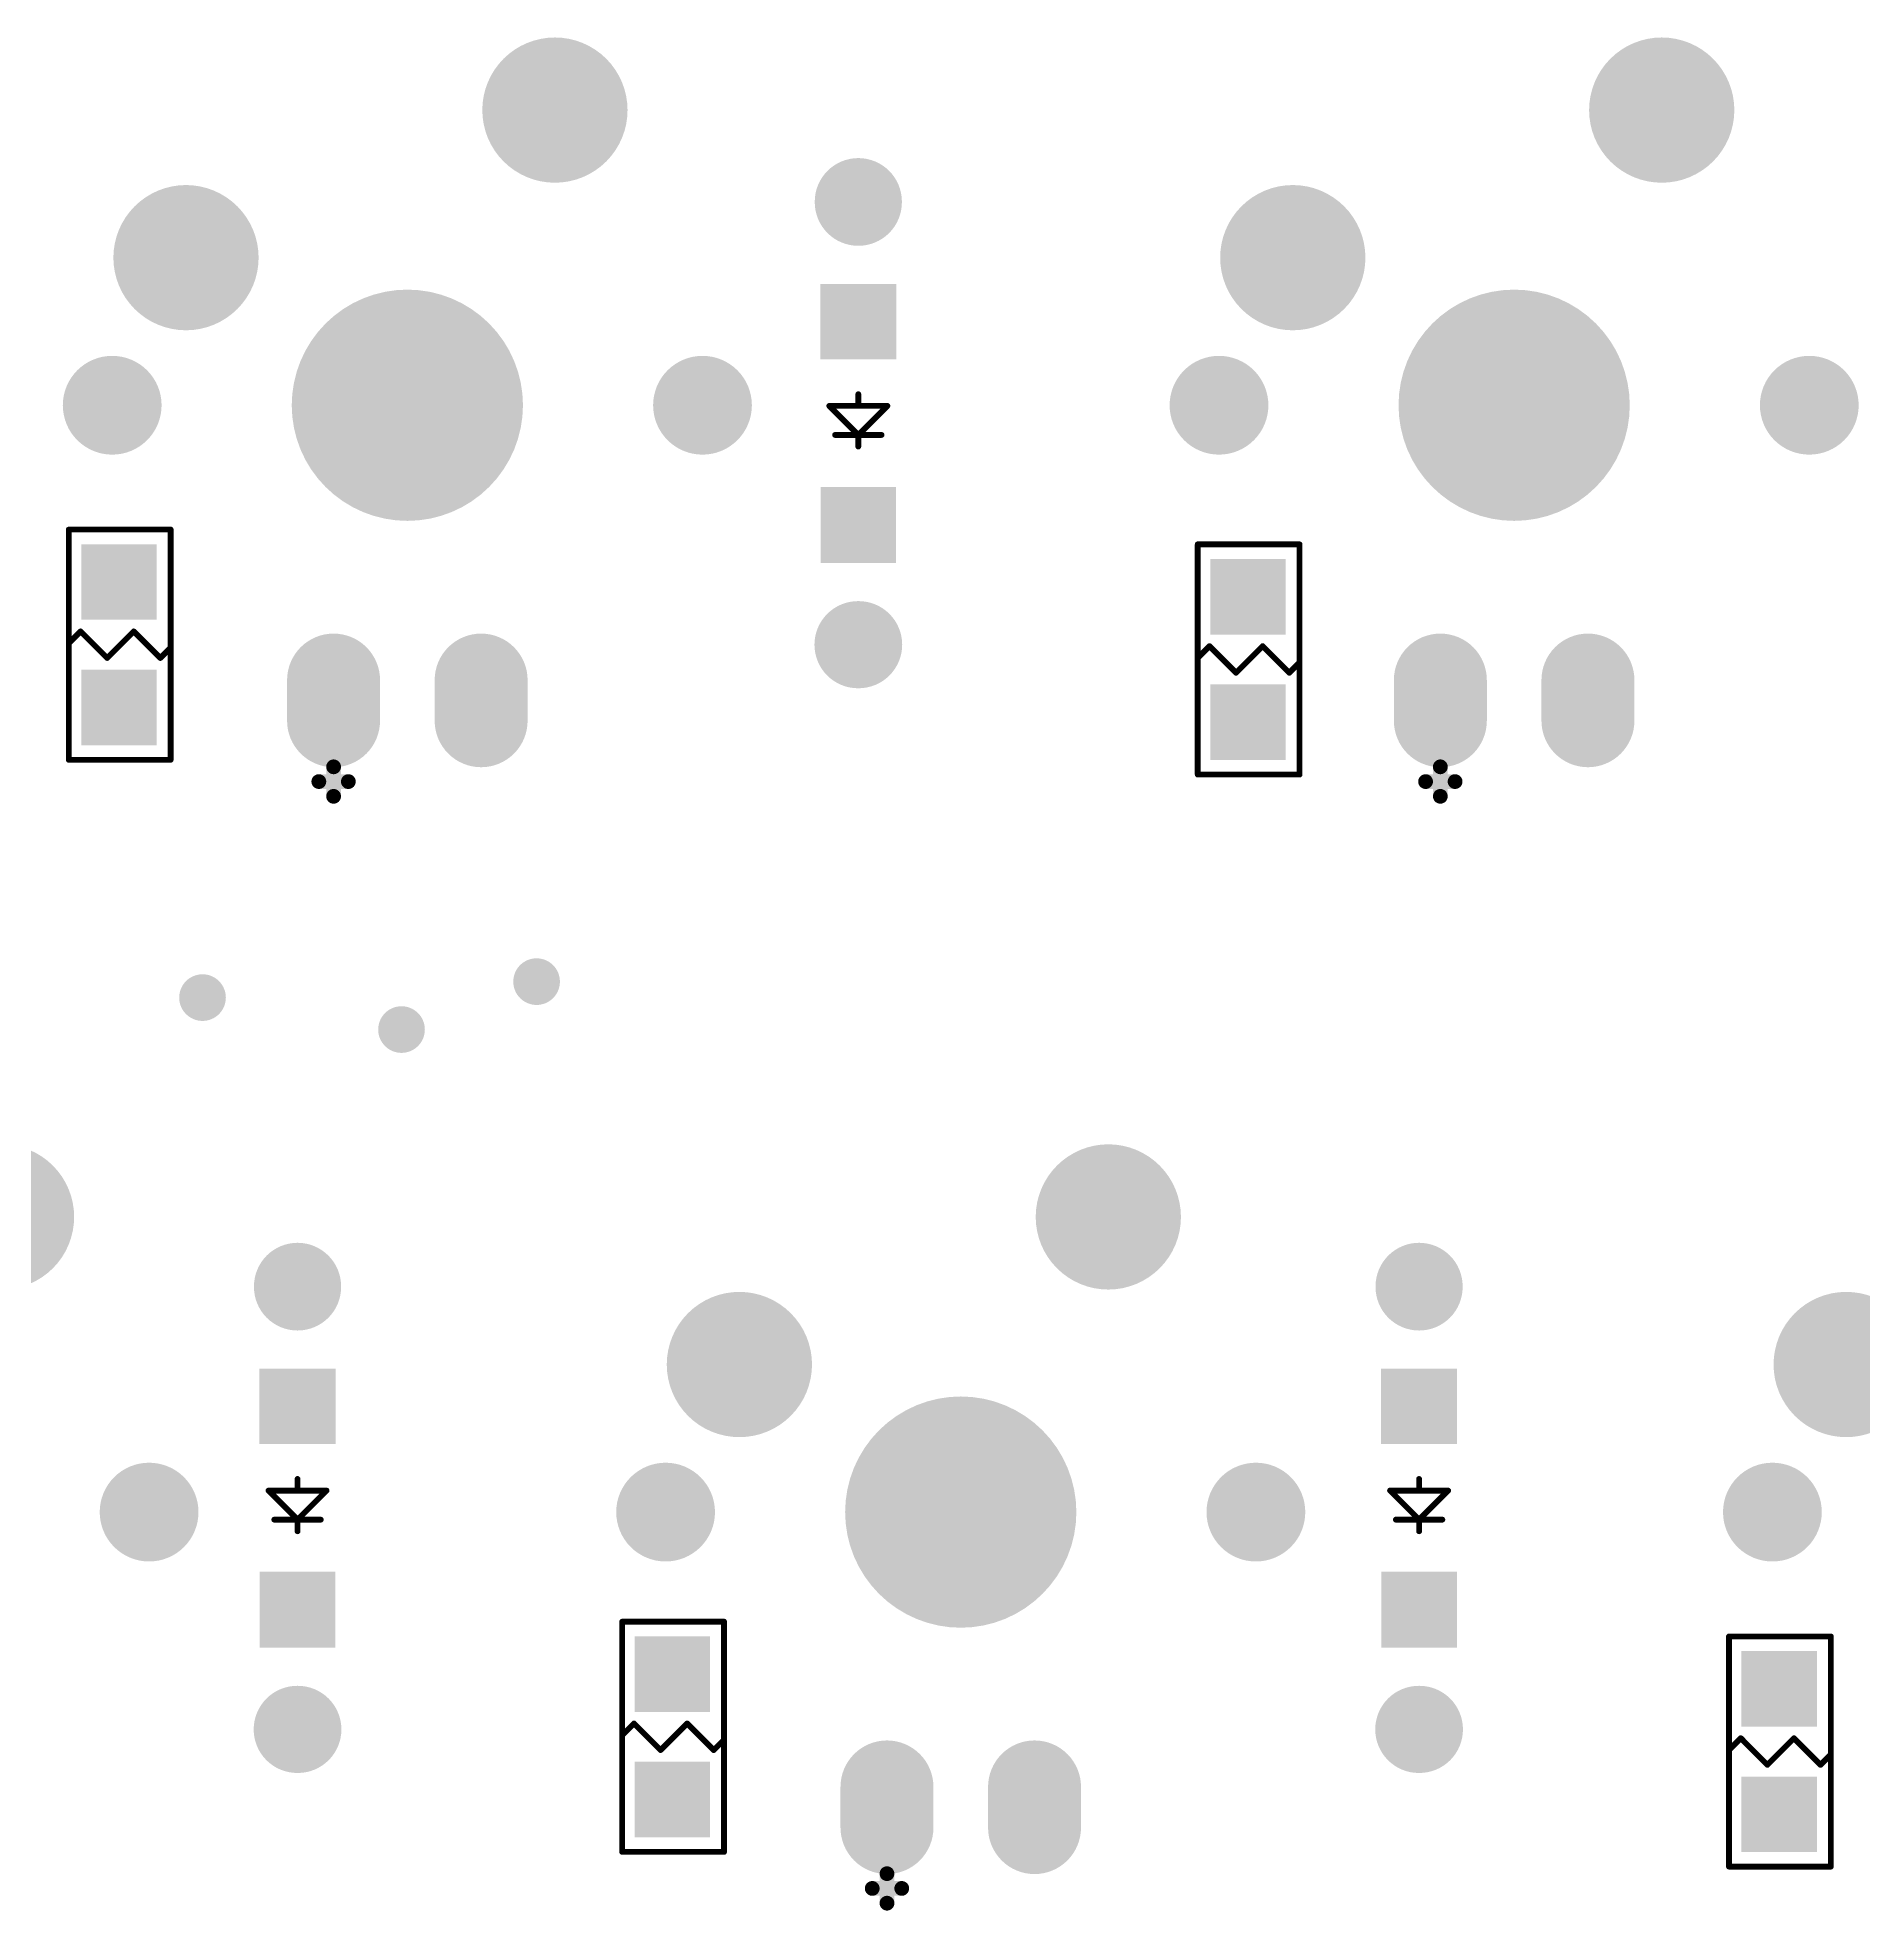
# Model space of a CAD drawing. Extents: x 407 to 769, y 688 to 804.
# Drawn here: x 524.68 to 556.11, y 748.77 to 781.01 of the extents above; entities that cross this region are included whole.
import ezdxf

# ---------------------------------------------------------------- set-up
doc = ezdxf.new("R2010")
doc.units = 0
doc.layers.get('0').update_dxf_attribs({"linetype": 'CONTINUOUS'})
for name, color, linetype in [('BOTTOMOVERLAY', 54, 'CONTINUOUS'), ('BOTTOMPASTE', 16, 'CONTINUOUS'), ('BOTTOMSOLDER', 6, 'CONTINUOUS'), ('MULTILAYER', 9, 'CONTINUOUS'), ('TOPSOLDER', 216, 'CONTINUOUS')]:
    doc.layers.add(name, color=color, linetype=linetype)

# ---------------------------------------------------------------- blocks, each defined once
blk = doc.blocks.new('IN4148G_B_77')
at = {"layer": 'BOTTOMOVERLAY', "const_width": 0.1}
for points in [[(0, 0.4), (0, 0.2)], [(0, 0.2), (-0.5, -0.3)], [(0.4, 0.2), (-0.4, 0.2)], [(0.5, -0.3), (0, 0.2)], [(0.5, -0.3), (-0.5, -0.3)], [(0, -0.3), (0, -0.5)]]:
    blk.add_lwpolyline(points, dxfattribs=at)
at = {"layer": 'BOTTOMOVERLAY', "const_width": 0.05}
for points in [[(-0.025, 0.4, 1), (0.025, 0.4, 1)], [(-0.425, 0.2, 1), (-0.375, 0.2, 1)], [(-0.025, 0.2, 1), (0.025, 0.2, 1)], [(-0.025, 0.2, 1), (0.025, 0.2, 1)], [(-0.025, 0.2, 1), (0.025, 0.2, 1)], [(0.375, 0.2, 1), (0.425, 0.2, 1)], [(-0.525, -0.3, 1), (-0.475, -0.3, 1)], [(-0.525, -0.3, 1), (-0.475, -0.3, 1)], [(-0.025, -0.3, 1), (0.025, -0.3, 1)], [(0.475, -0.3, 1), (0.525, -0.3, 1)], [(0.475, -0.3, 1), (0.525, -0.3, 1)], [(-0.025, -0.5, 1), (0.025, -0.5, 1)]]:
    blk.add_lwpolyline(points, format="xyb", close=True, dxfattribs=at)
at = {"layer": 'BOTTOMPASTE'}
for points in [[(-0.65, 1.095), (0.65, 1.095), (-0.65, 2.405), (0.65, 2.405)], [(-0.655, -2.4), (0.655, -2.4), (-0.655, -1.1), (0.655, -1.1)]]:
    blk.add_solid(points, dxfattribs=at)
at = {"layer": 'BOTTOMSOLDER', "const_width": 1.5}
for points in [[(0.005, 3.81), (-0.005, 3.81)], [(0, -3.805), (0, -3.815)]]:
    blk.add_lwpolyline(points, dxfattribs=at)
at = {"layer": 'BOTTOMSOLDER', "const_width": 0.75}
for points in [[(-0.38, 3.81, 1), (0.37, 3.81, 1)], [(-0.37, 3.81, 1), (0.38, 3.81, 1)], [(-0.375, -3.805, 1), (0.375, -3.805, 1)], [(-0.375, -3.815, 1), (0.375, -3.815, 1)]]:
    blk.add_lwpolyline(points, format="xyb", close=True, dxfattribs=at)
at = {"layer": 'BOTTOMSOLDER'}
for points in [[(-0.65, 1.095), (0.65, 1.095), (-0.65, 2.405), (0.65, 2.405)], [(-0.655, -2.4), (0.655, -2.4), (-0.655, -1.1), (0.655, -1.1)]]:
    blk.add_solid(points, dxfattribs=at)
at = {"layer": 'MULTILAYER', "const_width": 1.5}
for points in [[(0.005, 3.81), (-0.005, 3.81)], [(0, -3.805), (0, -3.815)]]:
    blk.add_lwpolyline(points, dxfattribs=at)
at = {"layer": 'MULTILAYER', "const_width": 0.75}
for points in [[(-0.38, 3.81, 1), (0.37, 3.81, 1)], [(-0.37, 3.81, 1), (0.38, 3.81, 1)], [(-0.375, -3.805, 1), (0.375, -3.805, 1)], [(-0.375, -3.815, 1), (0.375, -3.815, 1)]]:
    blk.add_lwpolyline(points, format="xyb", close=True, dxfattribs=at)
blk = doc.blocks.new('IN4148G_B_78')
at = {"layer": 'BOTTOMOVERLAY', "const_width": 0.1}
for points in [[(0, 0.4), (0, 0.2)], [(0, 0.2), (-0.5, -0.3)], [(0.4, 0.2), (-0.4, 0.2)], [(0.5, -0.3), (0, 0.2)], [(0.5, -0.3), (-0.5, -0.3)], [(0, -0.3), (0, -0.5)]]:
    blk.add_lwpolyline(points, dxfattribs=at)
at = {"layer": 'BOTTOMOVERLAY', "const_width": 0.05}
for points in [[(-0.025, 0.4, 1), (0.025, 0.4, 1)], [(-0.425, 0.2, 1), (-0.375, 0.2, 1)], [(-0.025, 0.2, 1), (0.025, 0.2, 1)], [(-0.025, 0.2, 1), (0.025, 0.2, 1)], [(-0.025, 0.2, 1), (0.025, 0.2, 1)], [(0.375, 0.2, 1), (0.425, 0.2, 1)], [(-0.525, -0.3, 1), (-0.475, -0.3, 1)], [(-0.525, -0.3, 1), (-0.475, -0.3, 1)], [(-0.025, -0.3, 1), (0.025, -0.3, 1)], [(0.475, -0.3, 1), (0.525, -0.3, 1)], [(0.475, -0.3, 1), (0.525, -0.3, 1)], [(-0.025, -0.5, 1), (0.025, -0.5, 1)]]:
    blk.add_lwpolyline(points, format="xyb", close=True, dxfattribs=at)
at = {"layer": 'BOTTOMPASTE'}
for points in [[(-0.65, 1.095), (0.65, 1.095), (-0.65, 2.405), (0.65, 2.405)], [(-0.655, -2.4), (0.655, -2.4), (-0.655, -1.1), (0.655, -1.1)]]:
    blk.add_solid(points, dxfattribs=at)
at = {"layer": 'BOTTOMSOLDER', "const_width": 1.5}
for points in [[(0.005, 3.81), (-0.005, 3.81)], [(0, -3.805), (0, -3.815)]]:
    blk.add_lwpolyline(points, dxfattribs=at)
at = {"layer": 'BOTTOMSOLDER', "const_width": 0.75}
for points in [[(-0.38, 3.81, 1), (0.37, 3.81, 1)], [(-0.37, 3.81, 1), (0.38, 3.81, 1)], [(-0.375, -3.805, 1), (0.375, -3.805, 1)], [(-0.375, -3.815, 1), (0.375, -3.815, 1)]]:
    blk.add_lwpolyline(points, format="xyb", close=True, dxfattribs=at)
at = {"layer": 'BOTTOMSOLDER'}
for points in [[(-0.65, 1.095), (0.65, 1.095), (-0.65, 2.405), (0.65, 2.405)], [(-0.655, -2.4), (0.655, -2.4), (-0.655, -1.1), (0.655, -1.1)]]:
    blk.add_solid(points, dxfattribs=at)
at = {"layer": 'MULTILAYER', "const_width": 1.5}
for points in [[(0.005, 3.81), (-0.005, 3.81)], [(0, -3.805), (0, -3.815)]]:
    blk.add_lwpolyline(points, dxfattribs=at)
at = {"layer": 'MULTILAYER', "const_width": 0.75}
for points in [[(-0.38, 3.81, 1), (0.37, 3.81, 1)], [(-0.37, 3.81, 1), (0.38, 3.81, 1)], [(-0.375, -3.805, 1), (0.375, -3.805, 1)], [(-0.375, -3.815, 1), (0.375, -3.815, 1)]]:
    blk.add_lwpolyline(points, format="xyb", close=True, dxfattribs=at)
blk = doc.blocks.new('IN4148G_B_97')
at = {"layer": 'BOTTOMOVERLAY', "const_width": 0.1}
for points in [[(0, 0.4), (0, 0.2)], [(0, 0.2), (-0.5, -0.3)], [(0.4, 0.2), (-0.4, 0.2)], [(0.5, -0.3), (0, 0.2)], [(0.5, -0.3), (-0.5, -0.3)], [(0, -0.3), (0, -0.5)]]:
    blk.add_lwpolyline(points, dxfattribs=at)
at = {"layer": 'BOTTOMOVERLAY', "const_width": 0.05}
for points in [[(-0.025, 0.4, 1), (0.025, 0.4, 1)], [(-0.425, 0.2, 1), (-0.375, 0.2, 1)], [(-0.025, 0.2, 1), (0.025, 0.2, 1)], [(-0.025, 0.2, 1), (0.025, 0.2, 1)], [(-0.025, 0.2, 1), (0.025, 0.2, 1)], [(0.375, 0.2, 1), (0.425, 0.2, 1)], [(-0.525, -0.3, 1), (-0.475, -0.3, 1)], [(-0.525, -0.3, 1), (-0.475, -0.3, 1)], [(-0.025, -0.3, 1), (0.025, -0.3, 1)], [(0.475, -0.3, 1), (0.525, -0.3, 1)], [(0.475, -0.3, 1), (0.525, -0.3, 1)], [(-0.025, -0.5, 1), (0.025, -0.5, 1)]]:
    blk.add_lwpolyline(points, format="xyb", close=True, dxfattribs=at)
at = {"layer": 'BOTTOMPASTE'}
for points in [[(-0.65, 1.095), (0.65, 1.095), (-0.65, 2.405), (0.65, 2.405)], [(-0.655, -2.4), (0.655, -2.4), (-0.655, -1.1), (0.655, -1.1)]]:
    blk.add_solid(points, dxfattribs=at)
at = {"layer": 'BOTTOMSOLDER', "const_width": 1.5}
for points in [[(0.005, 3.81), (-0.005, 3.81)], [(0, -3.805), (0, -3.815)]]:
    blk.add_lwpolyline(points, dxfattribs=at)
at = {"layer": 'BOTTOMSOLDER', "const_width": 0.75}
for points in [[(-0.38, 3.81, 1), (0.37, 3.81, 1)], [(-0.37, 3.81, 1), (0.38, 3.81, 1)], [(-0.375, -3.805, 1), (0.375, -3.805, 1)], [(-0.375, -3.815, 1), (0.375, -3.815, 1)]]:
    blk.add_lwpolyline(points, format="xyb", close=True, dxfattribs=at)
at = {"layer": 'BOTTOMSOLDER'}
for points in [[(-0.65, 1.095), (0.65, 1.095), (-0.65, 2.405), (0.65, 2.405)], [(-0.655, -2.4), (0.655, -2.4), (-0.655, -1.1), (0.655, -1.1)]]:
    blk.add_solid(points, dxfattribs=at)
at = {"layer": 'MULTILAYER', "const_width": 1.5}
for points in [[(0.005, 3.81), (-0.005, 3.81)], [(0, -3.805), (0, -3.815)]]:
    blk.add_lwpolyline(points, dxfattribs=at)
at = {"layer": 'MULTILAYER', "const_width": 0.75}
for points in [[(-0.38, 3.81, 1), (0.37, 3.81, 1)], [(-0.37, 3.81, 1), (0.38, 3.81, 1)], [(-0.375, -3.805, 1), (0.375, -3.805, 1)], [(-0.375, -3.815, 1), (0.375, -3.815, 1)]]:
    blk.add_lwpolyline(points, format="xyb", close=True, dxfattribs=at)
blk = doc.blocks.new('MX1UP__B_131')
at = {"layer": 'BOTTOMOVERLAY', "const_width": 0.254}
for points in [[(-1.27, -6.731), (-1.27, -6.223)], [(-1.524, -6.477), (-1.016, -6.477)]]:
    blk.add_lwpolyline(points, dxfattribs=at)
at = {"layer": 'BOTTOMOVERLAY', "const_width": 0.127}
for points in [[(-1.333, -6.223, 1), (-1.206, -6.223, 1)], [(-1.587, -6.477, 1), (-1.46, -6.477, 1)], [(-1.079, -6.477, 1), (-0.952, -6.477, 1)], [(-1.333, -6.731, 1), (-1.206, -6.731, 1)]]:
    blk.add_lwpolyline(points, format="xyb", close=True, dxfattribs=at)
at = {"layer": 'BOTTOMSOLDER'}
for points, const_width in [([(1.915, 5.08, 1), (3.165, 5.08, 1)], 1.25), ([(-4.435, 2.54, 1), (-3.185, 2.54, 1)], 1.25), ([(-0.995, 0, 1), (0.995, 0, 1)], 1.99), ([(-5.505, 0, 1), (-4.655, 0, 1)], 0.85), ([(4.655, 0, 1), (5.505, 0, 1)], 0.85), ([(-1.67, -4.73, 1), (-0.87, -4.73, 1)], 0.8), ([(0.87, -4.73, 1), (1.67, -4.73, 1)], 0.8), ([(-1.67, -5.43, 1), (-0.87, -5.43, 1)], 0.8), ([(0.87, -5.43, 1), (1.67, -5.43, 1)], 0.8)]:
    blk.add_lwpolyline(points, format="xyb", close=True, dxfattribs=dict(at, const_width=const_width))
at = {"layer": 'BOTTOMSOLDER', "const_width": 1.6}
for points in [[(-1.27, -5.43), (-1.27, -4.73)], [(1.27, -5.43), (1.27, -4.73)]]:
    blk.add_lwpolyline(points, dxfattribs=at)
at = {"layer": 'MULTILAYER'}
for points, const_width in [([(1.915, 5.08, 1), (3.165, 5.08, 1)], 1.25), ([(-4.435, 2.54, 1), (-3.185, 2.54, 1)], 1.25), ([(-0.995, 0, 1), (0.995, 0, 1)], 1.99), ([(-5.505, 0, 1), (-4.655, 0, 1)], 0.85), ([(4.655, 0, 1), (5.505, 0, 1)], 0.85), ([(-1.67, -4.73, 1), (-0.87, -4.73, 1)], 0.8), ([(0.87, -4.73, 1), (1.67, -4.73, 1)], 0.8), ([(-1.67, -5.43, 1), (-0.87, -5.43, 1)], 0.8), ([(0.87, -5.43, 1), (1.67, -5.43, 1)], 0.8)]:
    blk.add_lwpolyline(points, format="xyb", close=True, dxfattribs=dict(at, const_width=const_width))
at = {"layer": 'MULTILAYER', "const_width": 1.6}
for points in [[(-1.27, -5.43), (-1.27, -4.73)], [(1.27, -5.43), (1.27, -4.73)]]:
    blk.add_lwpolyline(points, dxfattribs=at)
at = {"layer": 'TOPSOLDER'}
for points, const_width in [([(1.915, 5.08, 1), (3.165, 5.08, 1)], 1.25), ([(-4.435, 2.54, 1), (-3.185, 2.54, 1)], 1.25), ([(-0.995, 0, 1), (0.995, 0, 1)], 1.99), ([(-5.505, 0, 1), (-4.655, 0, 1)], 0.85), ([(4.655, 0, 1), (5.505, 0, 1)], 0.85), ([(-1.67, -4.73, 1), (-0.87, -4.73, 1)], 0.8), ([(0.87, -4.73, 1), (1.67, -4.73, 1)], 0.8), ([(-1.67, -5.43, 1), (-0.87, -5.43, 1)], 0.8), ([(0.87, -5.43, 1), (1.67, -5.43, 1)], 0.8)]:
    blk.add_lwpolyline(points, format="xyb", close=True, dxfattribs=dict(at, const_width=const_width))
at = {"layer": 'TOPSOLDER', "const_width": 1.6}
for points in [[(-1.27, -5.43), (-1.27, -4.73)], [(1.27, -5.43), (1.27, -4.73)]]:
    blk.add_lwpolyline(points, dxfattribs=at)
blk = doc.blocks.new('MX1UP__B_136')
at = {"layer": 'BOTTOMOVERLAY', "const_width": 0.254}
for points in [[(-1.27, -6.731), (-1.27, -6.223)], [(-1.524, -6.477), (-1.016, -6.477)]]:
    blk.add_lwpolyline(points, dxfattribs=at)
at = {"layer": 'BOTTOMOVERLAY', "const_width": 0.127}
for points in [[(-1.333, -6.223, 1), (-1.206, -6.223, 1)], [(-1.587, -6.477, 1), (-1.46, -6.477, 1)], [(-1.079, -6.477, 1), (-0.952, -6.477, 1)], [(-1.333, -6.731, 1), (-1.206, -6.731, 1)]]:
    blk.add_lwpolyline(points, format="xyb", close=True, dxfattribs=at)
at = {"layer": 'BOTTOMSOLDER'}
for points, const_width in [([(1.915, 5.08, 1), (3.165, 5.08, 1)], 1.25), ([(-4.435, 2.54, 1), (-3.185, 2.54, 1)], 1.25), ([(-0.995, 0, 1), (0.995, 0, 1)], 1.99), ([(-5.505, 0, 1), (-4.655, 0, 1)], 0.85), ([(4.655, 0, 1), (5.505, 0, 1)], 0.85), ([(-1.67, -4.73, 1), (-0.87, -4.73, 1)], 0.8), ([(0.87, -4.73, 1), (1.67, -4.73, 1)], 0.8), ([(-1.67, -5.43, 1), (-0.87, -5.43, 1)], 0.8), ([(0.87, -5.43, 1), (1.67, -5.43, 1)], 0.8)]:
    blk.add_lwpolyline(points, format="xyb", close=True, dxfattribs=dict(at, const_width=const_width))
at = {"layer": 'BOTTOMSOLDER', "const_width": 1.6}
for points in [[(-1.27, -5.43), (-1.27, -4.73)], [(1.27, -5.43), (1.27, -4.73)]]:
    blk.add_lwpolyline(points, dxfattribs=at)
at = {"layer": 'MULTILAYER'}
for points, const_width in [([(1.915, 5.08, 1), (3.165, 5.08, 1)], 1.25), ([(-4.435, 2.54, 1), (-3.185, 2.54, 1)], 1.25), ([(-0.995, 0, 1), (0.995, 0, 1)], 1.99), ([(-5.505, 0, 1), (-4.655, 0, 1)], 0.85), ([(4.655, 0, 1), (5.505, 0, 1)], 0.85), ([(-1.67, -4.73, 1), (-0.87, -4.73, 1)], 0.8), ([(0.87, -4.73, 1), (1.67, -4.73, 1)], 0.8), ([(-1.67, -5.43, 1), (-0.87, -5.43, 1)], 0.8), ([(0.87, -5.43, 1), (1.67, -5.43, 1)], 0.8)]:
    blk.add_lwpolyline(points, format="xyb", close=True, dxfattribs=dict(at, const_width=const_width))
at = {"layer": 'MULTILAYER', "const_width": 1.6}
for points in [[(-1.27, -5.43), (-1.27, -4.73)], [(1.27, -5.43), (1.27, -4.73)]]:
    blk.add_lwpolyline(points, dxfattribs=at)
at = {"layer": 'TOPSOLDER'}
for points, const_width in [([(1.915, 5.08, 1), (3.165, 5.08, 1)], 1.25), ([(-4.435, 2.54, 1), (-3.185, 2.54, 1)], 1.25), ([(-0.995, 0, 1), (0.995, 0, 1)], 1.99), ([(-5.505, 0, 1), (-4.655, 0, 1)], 0.85), ([(4.655, 0, 1), (5.505, 0, 1)], 0.85), ([(-1.67, -4.73, 1), (-0.87, -4.73, 1)], 0.8), ([(0.87, -4.73, 1), (1.67, -4.73, 1)], 0.8), ([(-1.67, -5.43, 1), (-0.87, -5.43, 1)], 0.8), ([(0.87, -5.43, 1), (1.67, -5.43, 1)], 0.8)]:
    blk.add_lwpolyline(points, format="xyb", close=True, dxfattribs=dict(at, const_width=const_width))
at = {"layer": 'TOPSOLDER', "const_width": 1.6}
for points in [[(-1.27, -5.43), (-1.27, -4.73)], [(1.27, -5.43), (1.27, -4.73)]]:
    blk.add_lwpolyline(points, dxfattribs=at)
blk = doc.blocks.new('MX1UP__B_138')
at = {"layer": 'BOTTOMOVERLAY', "const_width": 0.254}
for points in [[(-1.27, -6.731), (-1.27, -6.223)], [(-1.524, -6.477), (-1.016, -6.477)]]:
    blk.add_lwpolyline(points, dxfattribs=at)
at = {"layer": 'BOTTOMOVERLAY', "const_width": 0.127}
for points in [[(-1.333, -6.223, 1), (-1.206, -6.223, 1)], [(-1.587, -6.477, 1), (-1.46, -6.477, 1)], [(-1.079, -6.477, 1), (-0.952, -6.477, 1)], [(-1.333, -6.731, 1), (-1.206, -6.731, 1)]]:
    blk.add_lwpolyline(points, format="xyb", close=True, dxfattribs=at)
at = {"layer": 'BOTTOMSOLDER'}
for points, const_width in [([(1.915, 5.08, 1), (3.165, 5.08, 1)], 1.25), ([(-4.435, 2.54, 1), (-3.185, 2.54, 1)], 1.25), ([(-0.995, 0, 1), (0.995, 0, 1)], 1.99), ([(-5.505, 0, 1), (-4.655, 0, 1)], 0.85), ([(4.655, 0, 1), (5.505, 0, 1)], 0.85), ([(-1.67, -4.73, 1), (-0.87, -4.73, 1)], 0.8), ([(0.87, -4.73, 1), (1.67, -4.73, 1)], 0.8), ([(-1.67, -5.43, 1), (-0.87, -5.43, 1)], 0.8), ([(0.87, -5.43, 1), (1.67, -5.43, 1)], 0.8)]:
    blk.add_lwpolyline(points, format="xyb", close=True, dxfattribs=dict(at, const_width=const_width))
at = {"layer": 'BOTTOMSOLDER', "const_width": 1.6}
for points in [[(-1.27, -5.43), (-1.27, -4.73)], [(1.27, -5.43), (1.27, -4.73)]]:
    blk.add_lwpolyline(points, dxfattribs=at)
at = {"layer": 'MULTILAYER'}
for points, const_width in [([(1.915, 5.08, 1), (3.165, 5.08, 1)], 1.25), ([(-4.435, 2.54, 1), (-3.185, 2.54, 1)], 1.25), ([(-0.995, 0, 1), (0.995, 0, 1)], 1.99), ([(-5.505, 0, 1), (-4.655, 0, 1)], 0.85), ([(4.655, 0, 1), (5.505, 0, 1)], 0.85), ([(-1.67, -4.73, 1), (-0.87, -4.73, 1)], 0.8), ([(0.87, -4.73, 1), (1.67, -4.73, 1)], 0.8), ([(-1.67, -5.43, 1), (-0.87, -5.43, 1)], 0.8), ([(0.87, -5.43, 1), (1.67, -5.43, 1)], 0.8)]:
    blk.add_lwpolyline(points, format="xyb", close=True, dxfattribs=dict(at, const_width=const_width))
at = {"layer": 'MULTILAYER', "const_width": 1.6}
for points in [[(-1.27, -5.43), (-1.27, -4.73)], [(1.27, -5.43), (1.27, -4.73)]]:
    blk.add_lwpolyline(points, dxfattribs=at)
at = {"layer": 'TOPSOLDER'}
for points, const_width in [([(1.915, 5.08, 1), (3.165, 5.08, 1)], 1.25), ([(-4.435, 2.54, 1), (-3.185, 2.54, 1)], 1.25), ([(-0.995, 0, 1), (0.995, 0, 1)], 1.99), ([(-5.505, 0, 1), (-4.655, 0, 1)], 0.85), ([(4.655, 0, 1), (5.505, 0, 1)], 0.85), ([(-1.67, -4.73, 1), (-0.87, -4.73, 1)], 0.8), ([(0.87, -4.73, 1), (1.67, -4.73, 1)], 0.8), ([(-1.67, -5.43, 1), (-0.87, -5.43, 1)], 0.8), ([(0.87, -5.43, 1), (1.67, -5.43, 1)], 0.8)]:
    blk.add_lwpolyline(points, format="xyb", close=True, dxfattribs=dict(at, const_width=const_width))
at = {"layer": 'TOPSOLDER', "const_width": 1.6}
for points in [[(-1.27, -5.43), (-1.27, -4.73)], [(1.27, -5.43), (1.27, -4.73)]]:
    blk.add_lwpolyline(points, dxfattribs=at)
blk = doc.blocks.new('R0805_B_176')
at = {"layer": 'BOTTOMOVERLAY', "const_width": 0.1}
for points in [[(-0.889, 1.981), (0.864, 1.981)], [(-0.889, -1.981), (-0.889, 1.981)], [(0.864, -1.981), (0.864, 1.981)], [(-0.889, 0.025), (-0.686, 0.229)], [(-0.686, 0.229), (-0.229, -0.229)], [(-0.229, -0.229), (0, 0)], [(0, 0), (0.229, 0.229)], [(0.229, 0.229), (0.686, -0.229)], [(0.686, -0.229), (0.864, -0.051)], [(-0.889, -1.981), (0.864, -1.981)]]:
    blk.add_lwpolyline(points, dxfattribs=at)
at = {"layer": 'BOTTOMOVERLAY', "const_width": 0.05}
for points in [[(-0.914, 1.981, 1), (-0.864, 1.981, 1)], [(-0.914, 1.981, 1), (-0.864, 1.981, 1)], [(0.839, 1.981, 1), (0.889, 1.981, 1)], [(0.839, 1.981, 1), (0.889, 1.981, 1)], [(-0.914, 0.025, 1), (-0.864, 0.025, 1)], [(-0.711, 0.229, 1), (-0.661, 0.229, 1)], [(-0.711, 0.229, 1), (-0.661, 0.229, 1)], [(-0.025, 0, 1), (0.025, 0, 1)], [(-0.025, 0, 1), (0.025, 0, 1)], [(0.204, 0.229, 1), (0.254, 0.229, 1)], [(0.204, 0.229, 1), (0.254, 0.229, 1)], [(-0.254, -0.229, 1), (-0.204, -0.229, 1)], [(-0.254, -0.229, 1), (-0.204, -0.229, 1)], [(0.661, -0.229, 1), (0.711, -0.229, 1)], [(0.661, -0.229, 1), (0.711, -0.229, 1)], [(0.839, -0.051, 1), (0.889, -0.051, 1)], [(-0.914, -1.981, 1), (-0.864, -1.981, 1)], [(-0.914, -1.981, 1), (-0.864, -1.981, 1)], [(0.839, -1.981, 1), (0.889, -1.981, 1)], [(0.839, -1.981, 1), (0.889, -1.981, 1)]]:
    blk.add_lwpolyline(points, format="xyb", close=True, dxfattribs=at)
at = {"layer": 'BOTTOMPASTE'}
for points in [[(0.625, 0.428), (0.625, 1.728), (-0.675, 0.428), (-0.675, 1.728)], [(0.625, -1.731), (0.625, -0.431), (-0.675, -1.731), (-0.675, -0.431)]]:
    blk.add_solid(points, dxfattribs=at)
at = {"layer": 'BOTTOMSOLDER'}
for points in [[(0.625, 0.428), (0.625, 1.728), (-0.675, 0.428), (-0.675, 1.728)], [(0.625, -1.731), (0.625, -0.431), (-0.675, -1.731), (-0.675, -0.431)]]:
    blk.add_solid(points, dxfattribs=at)
blk = doc.blocks.new('R0805_B_177')
at = {"layer": 'BOTTOMOVERLAY', "const_width": 0.1}
for points in [[(-0.889, 1.981), (0.864, 1.981)], [(-0.889, -1.981), (-0.889, 1.981)], [(0.864, -1.981), (0.864, 1.981)], [(-0.889, 0.025), (-0.686, 0.229)], [(-0.686, 0.229), (-0.229, -0.229)], [(-0.229, -0.229), (0, 0)], [(0, 0), (0.229, 0.229)], [(0.229, 0.229), (0.686, -0.229)], [(0.686, -0.229), (0.864, -0.051)], [(-0.889, -1.981), (0.864, -1.981)]]:
    blk.add_lwpolyline(points, dxfattribs=at)
at = {"layer": 'BOTTOMOVERLAY', "const_width": 0.05}
for points in [[(-0.914, 1.981, 1), (-0.864, 1.981, 1)], [(-0.914, 1.981, 1), (-0.864, 1.981, 1)], [(0.839, 1.981, 1), (0.889, 1.981, 1)], [(0.839, 1.981, 1), (0.889, 1.981, 1)], [(-0.914, 0.025, 1), (-0.864, 0.025, 1)], [(-0.711, 0.229, 1), (-0.661, 0.229, 1)], [(-0.711, 0.229, 1), (-0.661, 0.229, 1)], [(-0.025, 0, 1), (0.025, 0, 1)], [(-0.025, 0, 1), (0.025, 0, 1)], [(0.204, 0.229, 1), (0.254, 0.229, 1)], [(0.204, 0.229, 1), (0.254, 0.229, 1)], [(-0.254, -0.229, 1), (-0.204, -0.229, 1)], [(-0.254, -0.229, 1), (-0.204, -0.229, 1)], [(0.661, -0.229, 1), (0.711, -0.229, 1)], [(0.661, -0.229, 1), (0.711, -0.229, 1)], [(0.839, -0.051, 1), (0.889, -0.051, 1)], [(-0.914, -1.981, 1), (-0.864, -1.981, 1)], [(-0.914, -1.981, 1), (-0.864, -1.981, 1)], [(0.839, -1.981, 1), (0.889, -1.981, 1)], [(0.839, -1.981, 1), (0.889, -1.981, 1)]]:
    blk.add_lwpolyline(points, format="xyb", close=True, dxfattribs=at)
at = {"layer": 'BOTTOMPASTE'}
for points in [[(0.625, 0.428), (0.625, 1.728), (-0.675, 0.428), (-0.675, 1.728)], [(0.625, -1.731), (0.625, -0.431), (-0.675, -1.731), (-0.675, -0.431)]]:
    blk.add_solid(points, dxfattribs=at)
at = {"layer": 'BOTTOMSOLDER'}
for points in [[(0.625, 0.428), (0.625, 1.728), (-0.675, 0.428), (-0.675, 1.728)], [(0.625, -1.731), (0.625, -0.431), (-0.675, -1.731), (-0.675, -0.431)]]:
    blk.add_solid(points, dxfattribs=at)
blk = doc.blocks.new('R0805_B_186')
at = {"layer": 'BOTTOMOVERLAY', "const_width": 0.1}
for points in [[(-0.889, 1.981), (0.864, 1.981)], [(-0.889, -1.981), (-0.889, 1.981)], [(0.864, -1.981), (0.864, 1.981)], [(-0.889, 0.025), (-0.686, 0.229)], [(-0.686, 0.229), (-0.229, -0.229)], [(-0.229, -0.229), (0, 0)], [(0, 0), (0.229, 0.229)], [(0.229, 0.229), (0.686, -0.229)], [(0.686, -0.229), (0.864, -0.051)], [(-0.889, -1.981), (0.864, -1.981)]]:
    blk.add_lwpolyline(points, dxfattribs=at)
at = {"layer": 'BOTTOMOVERLAY', "const_width": 0.05}
for points in [[(-0.914, 1.981, 1), (-0.864, 1.981, 1)], [(-0.914, 1.981, 1), (-0.864, 1.981, 1)], [(0.839, 1.981, 1), (0.889, 1.981, 1)], [(0.839, 1.981, 1), (0.889, 1.981, 1)], [(-0.914, 0.025, 1), (-0.864, 0.025, 1)], [(-0.711, 0.229, 1), (-0.661, 0.229, 1)], [(-0.711, 0.229, 1), (-0.661, 0.229, 1)], [(-0.025, 0, 1), (0.025, 0, 1)], [(-0.025, 0, 1), (0.025, 0, 1)], [(0.204, 0.229, 1), (0.254, 0.229, 1)], [(0.204, 0.229, 1), (0.254, 0.229, 1)], [(-0.254, -0.229, 1), (-0.204, -0.229, 1)], [(-0.254, -0.229, 1), (-0.204, -0.229, 1)], [(0.661, -0.229, 1), (0.711, -0.229, 1)], [(0.661, -0.229, 1), (0.711, -0.229, 1)], [(0.839, -0.051, 1), (0.889, -0.051, 1)], [(-0.914, -1.981, 1), (-0.864, -1.981, 1)], [(-0.914, -1.981, 1), (-0.864, -1.981, 1)], [(0.839, -1.981, 1), (0.889, -1.981, 1)], [(0.839, -1.981, 1), (0.889, -1.981, 1)]]:
    blk.add_lwpolyline(points, format="xyb", close=True, dxfattribs=at)
at = {"layer": 'BOTTOMPASTE'}
for points in [[(0.625, 0.428), (0.625, 1.728), (-0.675, 0.428), (-0.675, 1.728)], [(0.625, -1.731), (0.625, -0.431), (-0.675, -1.731), (-0.675, -0.431)]]:
    blk.add_solid(points, dxfattribs=at)
at = {"layer": 'BOTTOMSOLDER'}
for points in [[(0.625, 0.428), (0.625, 1.728), (-0.675, 0.428), (-0.675, 1.728)], [(0.625, -1.731), (0.625, -0.431), (-0.675, -1.731), (-0.675, -0.431)]]:
    blk.add_solid(points, dxfattribs=at)
blk = doc.blocks.new('R0805_B_187')
at = {"layer": 'BOTTOMOVERLAY', "const_width": 0.1}
for points in [[(-0.889, 1.981), (0.864, 1.981)], [(-0.889, -1.981), (-0.889, 1.981)], [(0.864, -1.981), (0.864, 1.981)], [(-0.889, 0.025), (-0.686, 0.229)], [(-0.686, 0.229), (-0.229, -0.229)], [(-0.229, -0.229), (0, 0)], [(0, 0), (0.229, 0.229)], [(0.229, 0.229), (0.686, -0.229)], [(0.686, -0.229), (0.864, -0.051)], [(-0.889, -1.981), (0.864, -1.981)]]:
    blk.add_lwpolyline(points, dxfattribs=at)
at = {"layer": 'BOTTOMOVERLAY', "const_width": 0.05}
for points in [[(-0.914, 1.981, 1), (-0.864, 1.981, 1)], [(-0.914, 1.981, 1), (-0.864, 1.981, 1)], [(0.839, 1.981, 1), (0.889, 1.981, 1)], [(0.839, 1.981, 1), (0.889, 1.981, 1)], [(-0.914, 0.025, 1), (-0.864, 0.025, 1)], [(-0.711, 0.229, 1), (-0.661, 0.229, 1)], [(-0.711, 0.229, 1), (-0.661, 0.229, 1)], [(-0.025, 0, 1), (0.025, 0, 1)], [(-0.025, 0, 1), (0.025, 0, 1)], [(0.204, 0.229, 1), (0.254, 0.229, 1)], [(0.204, 0.229, 1), (0.254, 0.229, 1)], [(-0.254, -0.229, 1), (-0.204, -0.229, 1)], [(-0.254, -0.229, 1), (-0.204, -0.229, 1)], [(0.661, -0.229, 1), (0.711, -0.229, 1)], [(0.661, -0.229, 1), (0.711, -0.229, 1)], [(0.839, -0.051, 1), (0.889, -0.051, 1)], [(-0.914, -1.981, 1), (-0.864, -1.981, 1)], [(-0.914, -1.981, 1), (-0.864, -1.981, 1)], [(0.839, -1.981, 1), (0.889, -1.981, 1)], [(0.839, -1.981, 1), (0.889, -1.981, 1)]]:
    blk.add_lwpolyline(points, format="xyb", close=True, dxfattribs=at)
at = {"layer": 'BOTTOMPASTE'}
for points in [[(0.625, 0.428), (0.625, 1.728), (-0.675, 0.428), (-0.675, 1.728)], [(0.625, -1.731), (0.625, -0.431), (-0.675, -1.731), (-0.675, -0.431)]]:
    blk.add_solid(points, dxfattribs=at)
at = {"layer": 'BOTTOMSOLDER'}
for points in [[(0.625, 0.428), (0.625, 1.728), (-0.675, 0.428), (-0.675, 1.728)], [(0.625, -1.731), (0.625, -0.431), (-0.675, -1.731), (-0.675, -0.431)]]:
    blk.add_solid(points, dxfattribs=at)
blk = doc.blocks.new('MX1UP__B_354')
at = {"layer": 'BOTTOMOVERLAY', "const_width": 0.254}
for points in [[(-1.27, -6.731), (-1.27, -6.223)], [(-1.524, -6.477), (-1.016, -6.477)]]:
    blk.add_lwpolyline(points, dxfattribs=at)
at = {"layer": 'BOTTOMOVERLAY', "const_width": 0.127}
for points in [[(-1.334, -6.223, 1), (-1.207, -6.223, 1)], [(-1.588, -6.477, 1), (-1.461, -6.477, 1)], [(-1.08, -6.477, 1), (-0.953, -6.477, 1)], [(-1.334, -6.731, 1), (-1.207, -6.731, 1)]]:
    blk.add_lwpolyline(points, format="xyb", close=True, dxfattribs=at)
at = {"layer": 'BOTTOMSOLDER'}
for points, const_width in [([(1.915, 5.08, 1), (3.165, 5.08, 1)], 1.25), ([(-4.435, 2.54, 1), (-3.185, 2.54, 1)], 1.25), ([(-0.995, 0, 1), (0.995, 0, 1)], 1.99), ([(-5.505, 0, 1), (-4.655, 0, 1)], 0.85), ([(4.655, 0, 1), (5.505, 0, 1)], 0.85), ([(-1.67, -4.73, 1), (-0.87, -4.73, 1)], 0.8), ([(0.87, -4.73, 1), (1.67, -4.73, 1)], 0.8), ([(-1.67, -5.43, 1), (-0.87, -5.43, 1)], 0.8), ([(0.87, -5.43, 1), (1.67, -5.43, 1)], 0.8)]:
    blk.add_lwpolyline(points, format="xyb", close=True, dxfattribs=dict(at, const_width=const_width))
at = {"layer": 'BOTTOMSOLDER', "const_width": 1.6}
for points in [[(-1.27, -5.43), (-1.27, -4.73)], [(1.27, -5.43), (1.27, -4.73)]]:
    blk.add_lwpolyline(points, dxfattribs=at)
at = {"layer": 'MULTILAYER'}
for points, const_width in [([(1.915, 5.08, 1), (3.165, 5.08, 1)], 1.25), ([(-4.435, 2.54, 1), (-3.185, 2.54, 1)], 1.25), ([(-0.995, 0, 1), (0.995, 0, 1)], 1.99), ([(-5.505, 0, 1), (-4.655, 0, 1)], 0.85), ([(4.655, 0, 1), (5.505, 0, 1)], 0.85), ([(-1.67, -4.73, 1), (-0.87, -4.73, 1)], 0.8), ([(0.87, -4.73, 1), (1.67, -4.73, 1)], 0.8), ([(-1.67, -5.43, 1), (-0.87, -5.43, 1)], 0.8), ([(0.87, -5.43, 1), (1.67, -5.43, 1)], 0.8)]:
    blk.add_lwpolyline(points, format="xyb", close=True, dxfattribs=dict(at, const_width=const_width))
at = {"layer": 'MULTILAYER', "const_width": 1.6}
for points in [[(-1.27, -5.43), (-1.27, -4.73)], [(1.27, -5.43), (1.27, -4.73)]]:
    blk.add_lwpolyline(points, dxfattribs=at)
at = {"layer": 'TOPSOLDER'}
for points, const_width in [([(1.915, 5.08, 1), (3.165, 5.08, 1)], 1.25), ([(-4.435, 2.54, 1), (-3.185, 2.54, 1)], 1.25), ([(-0.995, 0, 1), (0.995, 0, 1)], 1.99), ([(-5.505, 0, 1), (-4.655, 0, 1)], 0.85), ([(4.655, 0, 1), (5.505, 0, 1)], 0.85), ([(-1.67, -4.73, 1), (-0.87, -4.73, 1)], 0.8), ([(0.87, -4.73, 1), (1.67, -4.73, 1)], 0.8), ([(-1.67, -5.43, 1), (-0.87, -5.43, 1)], 0.8), ([(0.87, -5.43, 1), (1.67, -5.43, 1)], 0.8)]:
    blk.add_lwpolyline(points, format="xyb", close=True, dxfattribs=dict(at, const_width=const_width))
at = {"layer": 'TOPSOLDER', "const_width": 1.6}
for points in [[(-1.27, -5.43), (-1.27, -4.73)], [(1.27, -5.43), (1.27, -4.73)]]:
    blk.add_lwpolyline(points, dxfattribs=at)
blk = doc.blocks.new('MX1UP__B_355')
at = {"layer": 'BOTTOMOVERLAY', "const_width": 0.254}
for points in [[(-1.27, -6.731), (-1.27, -6.223)], [(-1.524, -6.477), (-1.016, -6.477)]]:
    blk.add_lwpolyline(points, dxfattribs=at)
at = {"layer": 'BOTTOMOVERLAY', "const_width": 0.127}
for points in [[(-1.333, -6.223, 1), (-1.206, -6.223, 1)], [(-1.587, -6.477, 1), (-1.46, -6.477, 1)], [(-1.079, -6.477, 1), (-0.952, -6.477, 1)], [(-1.333, -6.731, 1), (-1.206, -6.731, 1)]]:
    blk.add_lwpolyline(points, format="xyb", close=True, dxfattribs=at)
at = {"layer": 'BOTTOMSOLDER'}
for points, const_width in [([(1.915, 5.08, 1), (3.165, 5.08, 1)], 1.25), ([(-4.435, 2.54, 1), (-3.185, 2.54, 1)], 1.25), ([(-0.995, 0, 1), (0.995, 0, 1)], 1.99), ([(-5.505, 0, 1), (-4.655, 0, 1)], 0.85), ([(4.655, 0, 1), (5.505, 0, 1)], 0.85), ([(-1.67, -4.73, 1), (-0.87, -4.73, 1)], 0.8), ([(0.87, -4.73, 1), (1.67, -4.73, 1)], 0.8), ([(-1.67, -5.43, 1), (-0.87, -5.43, 1)], 0.8), ([(0.87, -5.43, 1), (1.67, -5.43, 1)], 0.8)]:
    blk.add_lwpolyline(points, format="xyb", close=True, dxfattribs=dict(at, const_width=const_width))
at = {"layer": 'BOTTOMSOLDER', "const_width": 1.6}
for points in [[(-1.27, -5.43), (-1.27, -4.73)], [(1.27, -5.43), (1.27, -4.73)]]:
    blk.add_lwpolyline(points, dxfattribs=at)
at = {"layer": 'MULTILAYER'}
for points, const_width in [([(1.915, 5.08, 1), (3.165, 5.08, 1)], 1.25), ([(-4.435, 2.54, 1), (-3.185, 2.54, 1)], 1.25), ([(-0.995, 0, 1), (0.995, 0, 1)], 1.99), ([(-5.505, 0, 1), (-4.655, 0, 1)], 0.85), ([(4.655, 0, 1), (5.505, 0, 1)], 0.85), ([(-1.67, -4.73, 1), (-0.87, -4.73, 1)], 0.8), ([(0.87, -4.73, 1), (1.67, -4.73, 1)], 0.8), ([(-1.67, -5.43, 1), (-0.87, -5.43, 1)], 0.8), ([(0.87, -5.43, 1), (1.67, -5.43, 1)], 0.8)]:
    blk.add_lwpolyline(points, format="xyb", close=True, dxfattribs=dict(at, const_width=const_width))
at = {"layer": 'MULTILAYER', "const_width": 1.6}
for points in [[(-1.27, -5.43), (-1.27, -4.73)], [(1.27, -5.43), (1.27, -4.73)]]:
    blk.add_lwpolyline(points, dxfattribs=at)
at = {"layer": 'TOPSOLDER'}
for points, const_width in [([(1.915, 5.08, 1), (3.165, 5.08, 1)], 1.25), ([(-4.435, 2.54, 1), (-3.185, 2.54, 1)], 1.25), ([(-0.995, 0, 1), (0.995, 0, 1)], 1.99), ([(-5.505, 0, 1), (-4.655, 0, 1)], 0.85), ([(4.655, 0, 1), (5.505, 0, 1)], 0.85), ([(-1.67, -4.73, 1), (-0.87, -4.73, 1)], 0.8), ([(0.87, -4.73, 1), (1.67, -4.73, 1)], 0.8), ([(-1.67, -5.43, 1), (-0.87, -5.43, 1)], 0.8), ([(0.87, -5.43, 1), (1.67, -5.43, 1)], 0.8)]:
    blk.add_lwpolyline(points, format="xyb", close=True, dxfattribs=dict(at, const_width=const_width))
at = {"layer": 'TOPSOLDER', "const_width": 1.6}
for points in [[(-1.27, -5.43), (-1.27, -4.73)], [(1.27, -5.43), (1.27, -4.73)]]:
    blk.add_lwpolyline(points, dxfattribs=at)

msp = doc.modelspace()

# ---------------------------------------------------------------- linework, layer by layer
at = {"layer": 'BOTTOMSOLDER', "const_width": 0.402}
for points in [[(533.07, 764.761, 1), (533.471, 764.761, 1)], [(527.32, 764.486, 1), (527.721, 764.486, 1)], [(530.745, 763.936, 1), (531.146, 763.936, 1)]]:
    msp.add_lwpolyline(points, format="xyb", close=True, dxfattribs=at)
at = {"layer": 'MULTILAYER', "const_width": 0.3}
for points in [[(533.121, 764.761, 1), (533.421, 764.761, 1)], [(527.371, 764.486, 1), (527.671, 764.486, 1)], [(530.796, 763.936, 1), (531.096, 763.936, 1)]]:
    msp.add_lwpolyline(points, format="xyb", close=True, dxfattribs=at)
at = {"layer": 'TOPSOLDER', "const_width": 0.402}
for points in [[(533.07, 764.761, 1), (533.471, 764.761, 1)], [(527.32, 764.486, 1), (527.721, 764.486, 1)], [(530.745, 763.936, 1), (531.146, 763.936, 1)]]:
    msp.add_lwpolyline(points, format="xyb", close=True, dxfattribs=at)

# ---------------------------------------------------------------- block references
for name, p in [('MX1UP__B_355', (531.046, 774.681)), ('MX1UP__B_354', (550.096, 774.681)), ('MX1UP__B_138', (521.521, 755.631)), ('MX1UP__B_131', (540.571, 755.631)), ('MX1UP__B_136', (559.621, 755.631))]:
    msp.add_blockref(name, p)
for name, p, rotation in [('IN4148G_B_97', (538.808, 774.37), 180), ('R0805_B_187', (526.108, 770.56), 360), ('R0805_B_177', (545.539, 770.306), 360), ('IN4148G_B_78', (529.156, 755.701), 180), ('IN4148G_B_77', (548.46, 755.701), 180), ('R0805_B_186', (535.633, 751.764), 360), ('R0805_B_176', (554.683, 751.51), 360)]:
    msp.add_blockref(name, p, dxfattribs=dict(rotation=rotation))

# ---------------------------------------------------------------- texts
at = {"layer": 'BOTTOMOVERLAY', "text_generation_flag": 2}
for s, rotation, p in [('D123', 360, (539.951, 779.577)), ('R107', 360, (546.456, 772.846)), ('6^ ', 180, (530.157, 772.141)), ('7&', 180, (549.461, 772.141)), ('D137', 360, (530.299, 760.908)), ('D138', 360, (549.603, 760.908)), ('R98', 360, (536.55, 754.304)), ('R108', 360, (555.6, 754.05)), ('Y', 180, (540.063, 753.091))]:
    msp.add_text(s, height=0.001, rotation=rotation, dxfattribs=at).set_placement(p)

doc.saveas('drawing.dxf')
